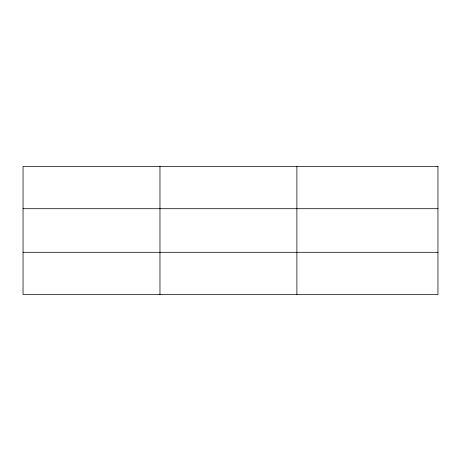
<?xml version="1.0" encoding="UTF-8"?>
<svg xmlns="http://www.w3.org/2000/svg" width="461" height="461" viewBox="0 0 461 461"><rect width="100%" height="100%" fill="white"/><g stroke="black" fill="none" stroke-linecap="round" stroke-linejoin="round"><path stroke-width="0.69" d="M159.967 294.602L159.967 166.398M296.884 294.602L296.884 166.398M23.05 208.706L437.95 208.706M23.05 252.294L437.95 252.294M437.95 166.398L437.95 294.602L23.05 294.602L23.05 166.398L437.95 166.398"/></g></svg>
